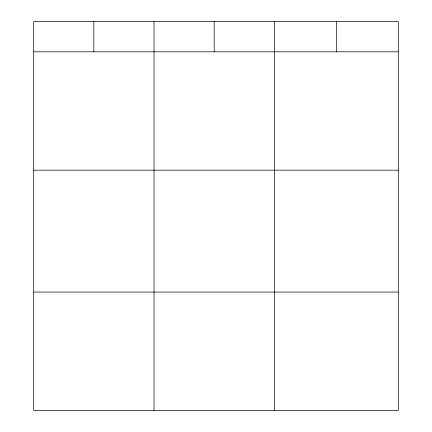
<?xml version="1.0" encoding="UTF-8"?>
<svg xmlns="http://www.w3.org/2000/svg" width="432" height="432" viewBox="0 0 432 432"><rect width="100%" height="100%" fill="white"/><g stroke="black" fill="none" stroke-linecap="round" stroke-linejoin="round"><path stroke-width="0.65" d="M398.299 170.154L398.299 21.6L33.701 21.6L33.701 410.4L398.299 410.4L398.299 170.154L33.701 170.154M33.701 51.824L398.299 51.824M33.701 292.07L398.299 292.07M336.317 21.6L336.317 51.824M274.336 21.6L274.336 410.4M214.175 21.6L214.175 51.824M154.019 21.6L154.019 410.4M93.857 21.6L93.857 51.824"/></g></svg>
